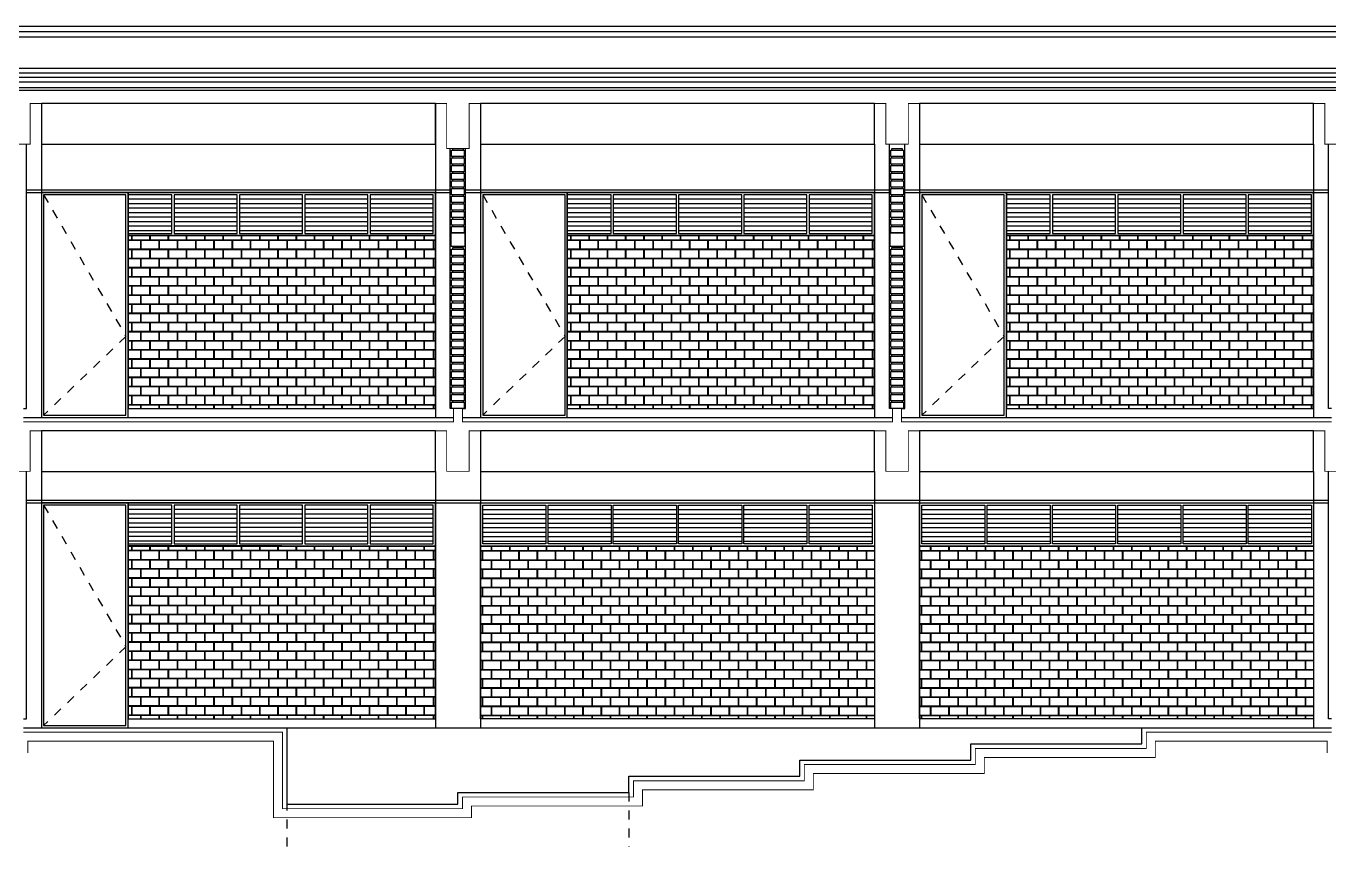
# Model space of a CAD drawing. Header units: millimetres. Extents: x 116 to 181, y 20 to 228.
# Drawn here: x 140.12 to 154.6, y 123.99 to 133.12 of the extents above; entities that cross this region are included whole.
import ezdxf

# ---------------------------------------------------------------- set-up
doc = ezdxf.new("R2010")
doc.units = ezdxf.units.MM
doc.header["$LTSCALE"] = 0.015
doc.header["$MEASUREMENT"] = 0
doc.linetypes.add('DASHED2', pattern=[9.525, 6.35, -3.175])
for name, color, linetype in [('CANCELERIA', 7, 'Continuous'), ('EJES', 7, 'Continuous'), ('ESTRUCTURA', 7, 'Continuous'), ('MURO_COMUN', 7, 'Continuous'), ('MURO_TABIQUE_EXT', 7, 'Continuous')]:
    doc.layers.add(name, color=color, linetype=linetype)

msp = doc.modelspace()

# ---------------------------------------------------------------- hatches: boundary and pattern name
at = {"layer": 'MURO_TABIQUE_EXT', "linetype": 'Continuous'}
h = msp.add_hatch(dxfattribs=at)
h.set_pattern_fill('AR-B816C', color=30, scale=0.0005, style=0)
h.set_pattern_definition([(180, (275.20534, 13.79021), (-0.1016, 0.1016), [0.1984375, -0.0047625]), (180, (275.30694, 13.79497), (-0.1016, 0.1016), [0.1984375, -0.0047625]), (90, (275.20534, 13.79021), (0.1016, 0.1016), [-0.1063625, 0.0968375]), (90, (275.2101, 13.79021), (0.1016, 0.1016), [-0.1063625, 0.0968375])])
h.paths.add_polyline_path([(141.2577, 130.787), (144.6727, 130.787), (144.6727, 128.867), (141.2577, 128.867)])
h = msp.add_hatch(dxfattribs=at)
h.set_pattern_fill('AR-B816C', color=30, scale=0.0005, style=0)
h.set_pattern_definition([(180, (280.08534, 13.79021), (-0.1016, 0.1016), [0.1984375, -0.0047625]), (180, (280.18694, 13.79497), (-0.1016, 0.1016), [0.1984375, -0.0047625]), (90, (280.08534, 13.79021), (0.1016, 0.1016), [-0.1063625, 0.0968375]), (90, (280.0901, 13.79021), (0.1016, 0.1016), [-0.1063625, 0.0968375])])
h.paths.add_polyline_path([(146.1377, 130.787), (149.5527, 130.787), (149.5527, 128.867), (146.1377, 128.867)])
h = msp.add_hatch(dxfattribs=at)
h.set_pattern_fill('AR-B816C', color=30, scale=0.0005, style=0)
h.set_pattern_definition([(180, (284.96534, 13.79021), (-0.1016, 0.1016), [0.1984375, -0.0047625]), (180, (285.06694, 13.79497), (-0.1016, 0.1016), [0.1984375, -0.0047625]), (90, (284.96534, 13.79021), (0.1016, 0.1016), [-0.1063625, 0.0968375]), (90, (284.9701, 13.79021), (0.1016, 0.1016), [-0.1063625, 0.0968375])])
h.paths.add_polyline_path([(151.0177, 130.787), (154.4327, 130.787), (154.4327, 128.867), (151.0177, 128.867)])
h = msp.add_hatch(dxfattribs=at)
h.set_pattern_fill('AR-B816C', color=30, scale=0.0005, style=0)
h.set_pattern_definition([(180, (275.20534, 10.34021), (-0.1016, 0.1016), [0.1984375, -0.0047625]), (180, (275.30694, 10.34497), (-0.1016, 0.1016), [0.1984375, -0.0047625]), (90, (275.20534, 10.34021), (0.1016, 0.1016), [-0.1063625, 0.0968375]), (90, (275.2101, 10.34021), (0.1016, 0.1016), [-0.1063625, 0.0968375])])
h.paths.add_polyline_path([(141.2577, 127.337), (144.6727, 127.337), (144.6727, 125.417), (141.2577, 125.417)])
h = msp.add_hatch(dxfattribs=at)
h.set_pattern_fill('AR-B816C', color=30, scale=0.0005, style=0)
h.set_pattern_definition([(0, (19.52, 10.34021), (0.1016, 0.1016), [0.1984375, -0.0047625]), (0, (19.4184, 10.34497), (0.1016, 0.1016), [0.1984375, -0.0047625]), (90, (19.52, 10.34021), (-0.1016, 0.1016), [-0.1063625, 0.0968375]), (90, (19.51524, 10.34021), (-0.1016, 0.1016), [-0.1063625, 0.0968375])])
h.paths.add_polyline_path([(145.1727, 127.337), (145.1727, 125.417), (149.5527, 125.417), (149.5527, 127.337)])
h = msp.add_hatch(dxfattribs=at)
h.set_pattern_fill('AR-B816C', color=30, scale=0.0005, style=0)
h.set_pattern_definition([(0, (24.4, 10.34021), (0.1016, 0.1016), [0.1984375, -0.0047625]), (0, (24.2984, 10.34497), (0.1016, 0.1016), [0.1984375, -0.0047625]), (90, (24.4, 10.34021), (-0.1016, 0.1016), [-0.1063625, 0.0968375]), (90, (24.39524, 10.34021), (-0.1016, 0.1016), [-0.1063625, 0.0968375])])
h.paths.add_polyline_path([(150.0527, 127.337), (150.0527, 125.417), (154.4327, 125.417), (154.4327, 127.337)])

# ---------------------------------------------------------------- linework, layer by layer
at = {"color": 1, "linetype": 'Continuous'}
for p, q in [((126.3027, 133.117), (174.5227, 133.117)), ((126.3027, 133.057), (174.5227, 133.057)), ((126.3027, 132.997), (174.5227, 132.997)), ((126.4702, 132.647), (175.4027, 132.647)), ((125.4402, 132.597), (171.4527, 132.597)), ((125.4402, 132.597), (171.4527, 132.597)), ((125.4402, 132.547), (175.4027, 132.547)), ((125.4402, 132.497), (175.4027, 132.497)), ((125.4102, 132.405), (175.4327, 132.405)), ((125.4402, 132.435), (175.4027, 132.435)), ((140.1277, 131.297), (144.8378, 131.297)), ((140.1277, 131.267), (144.8378, 131.267)), ((145.0077, 131.297), (149.7178, 131.297)), ((145.0077, 131.267), (149.7178, 131.267)), ((149.8877, 131.297), (154.5978, 131.297)), ((149.8877, 131.267), (154.5978, 131.267)), ((140.0927, 128.767), (144.8727, 128.767)), ((144.9727, 128.767), (149.7527, 128.767)), ((149.8527, 128.767), (154.6327, 128.767)), ((140.1277, 127.847), (154.5978, 127.847)), ((140.1277, 127.817), (154.5978, 127.817)), ((143.0227, 125.317), (152.5227, 125.317))]:
    msp.add_line(p, q, dxfattribs=at)
at = {"color": 2, "linetype": 'Continuous'}
for p, q in [((140.0927, 128.867), (140.1277, 128.867)), ((144.8727, 128.867), (144.8378, 128.867)), ((144.9727, 128.867), (145.0077, 128.867)), ((149.7527, 128.867), (149.7178, 128.867)), ((149.8527, 128.867), (149.8877, 128.867)), ((154.6327, 128.867), (154.5978, 128.867)), ((140.0927, 125.417), (140.1277, 125.417)), ((154.6327, 125.417), (154.5978, 125.417))]:
    msp.add_line(p, q, dxfattribs=at)
at = {"color": 1, "linetype": 'Continuous'}
msp.add_lwpolyline([(140.0927, 125.317), (143.0227, 125.317), (143.0227, 124.467), (144.9227, 124.467), (144.9227, 124.597), (146.8227, 124.597), (146.8227, 124.777), (148.7227, 124.777), (148.7227, 124.957), (150.6227, 124.957), (150.6227, 125.137), (152.5227, 125.137), (152.5227, 125.317), (154.6327, 125.317)], dxfattribs=at)
at = {"layer": 'CANCELERIA', "color": 8, "linetype": 'DASHED2'}
for p, q in [((140.3177, 131.242), (141.2327, 129.667)), ((145.1977, 131.242), (146.1127, 129.667)), ((150.0777, 131.242), (150.9927, 129.667)), ((141.2327, 129.667), (140.3177, 128.792)), ((146.1127, 129.667), (145.1977, 128.792)), ((150.9927, 129.667), (150.0777, 128.792)), ((140.3177, 127.792), (141.2327, 126.217)), ((141.2327, 126.217), (140.3177, 125.342))]:
    msp.add_line(p, q, dxfattribs=at)
at = {"layer": 'CANCELERIA', "color": 9, "linetype": 'Continuous'}
for p, q in [((141.7443, 131.192), (141.2577, 131.192)), ((142.4702, 131.192), (141.7693, 131.192)), ((143.196, 131.192), (142.4952, 131.192)), ((143.9218, 131.192), (143.221, 131.192)), ((144.6477, 131.192), (143.9468, 131.192)), ((146.6243, 131.192), (146.1377, 131.192)), ((147.3502, 131.192), (146.6493, 131.192)), ((148.076, 131.192), (147.3752, 131.192)), ((148.8018, 131.192), (148.101, 131.192)), ((149.5277, 131.192), (148.8268, 131.192)), ((151.5043, 131.192), (151.0177, 131.192)), ((152.2302, 131.192), (151.5293, 131.192)), ((152.956, 131.192), (152.2552, 131.192)), ((153.6818, 131.192), (152.981, 131.192)), ((154.4077, 131.192), (153.7068, 131.192)), ((141.7443, 131.142), (141.2577, 131.142)), ((141.7443, 131.092), (141.2577, 131.092)), ((142.4702, 131.142), (141.7693, 131.142)), ((142.4702, 131.092), (141.7693, 131.092)), ((143.196, 131.142), (142.4952, 131.142)), ((143.196, 131.092), (142.4952, 131.092)), ((143.9218, 131.142), (143.221, 131.142)), ((143.9218, 131.092), (143.221, 131.092)), ((144.6477, 131.142), (143.9468, 131.142)), ((144.6477, 131.092), (143.9468, 131.092)), ((146.6243, 131.142), (146.1377, 131.142)), ((146.6243, 131.092), (146.1377, 131.092)), ((147.3502, 131.142), (146.6493, 131.142)), ((147.3502, 131.092), (146.6493, 131.092)), ((148.076, 131.142), (147.3752, 131.142)), ((148.076, 131.092), (147.3752, 131.092)), ((148.8018, 131.142), (148.101, 131.142)), ((148.8018, 131.092), (148.101, 131.092)), ((149.5277, 131.142), (148.8268, 131.142)), ((149.5277, 131.092), (148.8268, 131.092)), ((151.5043, 131.142), (151.0177, 131.142)), ((151.5043, 131.092), (151.0177, 131.092)), ((152.2302, 131.142), (151.5293, 131.142)), ((152.2302, 131.092), (151.5293, 131.092)), ((152.956, 131.142), (152.2552, 131.142)), ((152.956, 131.092), (152.2552, 131.092)), ((153.6818, 131.142), (152.981, 131.142)), ((153.6818, 131.092), (152.981, 131.092)), ((154.4077, 131.142), (153.7068, 131.142)), ((154.4077, 131.092), (153.7068, 131.092)), ((141.7443, 131.042), (141.2577, 131.042)), ((141.7443, 130.992), (141.2577, 130.992)), ((141.7443, 130.942), (141.2577, 130.942)), ((142.4702, 131.042), (141.7693, 131.042)), ((142.4702, 130.992), (141.7693, 130.992)), ((142.4702, 130.942), (141.7693, 130.942)), ((143.196, 131.042), (142.4952, 131.042)), ((143.196, 130.992), (142.4952, 130.992)), ((143.196, 130.942), (142.4952, 130.942)), ((143.9218, 131.042), (143.221, 131.042)), ((143.9218, 130.992), (143.221, 130.992)), ((143.9218, 130.942), (143.221, 130.942)), ((144.6477, 131.042), (143.9468, 131.042)), ((144.6477, 130.992), (143.9468, 130.992)), ((144.6477, 130.942), (143.9468, 130.942)), ((146.6243, 131.042), (146.1377, 131.042)), ((146.6243, 130.992), (146.1377, 130.992)), ((146.6243, 130.942), (146.1377, 130.942)), ((147.3502, 131.042), (146.6493, 131.042)), ((147.3502, 130.992), (146.6493, 130.992)), ((147.3502, 130.942), (146.6493, 130.942)), ((148.076, 131.042), (147.3752, 131.042)), ((148.076, 130.992), (147.3752, 130.992)), ((148.076, 130.942), (147.3752, 130.942)), ((148.8018, 131.042), (148.101, 131.042)), ((148.8018, 130.992), (148.101, 130.992)), ((148.8018, 130.942), (148.101, 130.942)), ((149.5277, 131.042), (148.8268, 131.042)), ((149.5277, 130.992), (148.8268, 130.992)), ((149.5277, 130.942), (148.8268, 130.942)), ((151.5043, 131.042), (151.0177, 131.042)), ((151.5043, 130.992), (151.0177, 130.992)), ((151.5043, 130.942), (151.0177, 130.942)), ((152.2302, 131.042), (151.5293, 131.042)), ((152.2302, 130.992), (151.5293, 130.992)), ((152.2302, 130.942), (151.5293, 130.942)), ((152.956, 131.042), (152.2552, 131.042)), ((152.956, 130.992), (152.2552, 130.992)), ((152.956, 130.942), (152.2552, 130.942)), ((153.6818, 131.042), (152.981, 131.042)), ((153.6818, 130.992), (152.981, 130.992)), ((153.6818, 130.942), (152.981, 130.942)), ((154.4077, 131.042), (153.7068, 131.042)), ((154.4077, 130.992), (153.7068, 130.992)), ((154.4077, 130.942), (153.7068, 130.942)), ((141.7443, 130.892), (141.2577, 130.892)), ((141.7443, 130.842), (141.2577, 130.842)), ((142.4702, 130.892), (141.7693, 130.892)), ((142.4702, 130.842), (141.7693, 130.842)), ((143.196, 130.892), (142.4952, 130.892)), ((143.196, 130.842), (142.4952, 130.842)), ((143.9218, 130.892), (143.221, 130.892)), ((143.9218, 130.842), (143.221, 130.842)), ((144.6477, 130.892), (143.9468, 130.892)), ((144.6477, 130.842), (143.9468, 130.842)), ((146.6243, 130.892), (146.1377, 130.892)), ((146.6243, 130.842), (146.1377, 130.842)), ((147.3502, 130.892), (146.6493, 130.892)), ((147.3502, 130.842), (146.6493, 130.842)), ((148.076, 130.892), (147.3752, 130.892)), ((148.076, 130.842), (147.3752, 130.842)), ((148.8018, 130.892), (148.101, 130.892)), ((148.8018, 130.842), (148.101, 130.842)), ((149.5277, 130.892), (148.8268, 130.892)), ((149.5277, 130.842), (148.8268, 130.842)), ((151.5043, 130.892), (151.0177, 130.892)), ((151.5043, 130.842), (151.0177, 130.842)), ((152.2302, 130.892), (151.5293, 130.892)), ((152.2302, 130.842), (151.5293, 130.842)), ((152.956, 130.892), (152.2552, 130.892)), ((152.956, 130.842), (152.2552, 130.842)), ((153.6818, 130.892), (152.981, 130.892)), ((153.6818, 130.842), (152.981, 130.842)), ((154.4077, 130.892), (153.7068, 130.892)), ((154.4077, 130.842), (153.7068, 130.842)), ((141.7443, 127.742), (141.2577, 127.742)), ((142.4702, 127.742), (141.7693, 127.742)), ((143.196, 127.742), (142.4952, 127.742)), ((143.9218, 127.742), (143.221, 127.742)), ((144.6477, 127.742), (143.9468, 127.742)), ((145.1977, 127.742), (145.8985, 127.742)), ((145.9235, 127.742), (146.6243, 127.742)), ((146.6493, 127.742), (147.3502, 127.742)), ((147.3752, 127.742), (148.076, 127.742)), ((148.101, 127.742), (148.8018, 127.742)), ((148.8268, 127.742), (149.5277, 127.742)), ((150.0777, 127.742), (150.7785, 127.742)), ((150.8035, 127.742), (151.5043, 127.742)), ((151.5293, 127.742), (152.2302, 127.742)), ((152.2552, 127.742), (152.956, 127.742)), ((152.981, 127.742), (153.6818, 127.742)), ((153.7068, 127.742), (154.4077, 127.742)), ((141.7443, 127.692), (141.2577, 127.692)), ((141.7443, 127.642), (141.2577, 127.642)), ((141.7443, 127.592), (141.2577, 127.592)), ((142.4702, 127.692), (141.7693, 127.692)), ((142.4702, 127.642), (141.7693, 127.642)), ((142.4702, 127.592), (141.7693, 127.592)), ((143.196, 127.692), (142.4952, 127.692)), ((143.196, 127.642), (142.4952, 127.642)), ((143.196, 127.592), (142.4952, 127.592)), ((143.9218, 127.692), (143.221, 127.692)), ((143.9218, 127.642), (143.221, 127.642)), ((143.9218, 127.592), (143.221, 127.592)), ((144.6477, 127.692), (143.9468, 127.692)), ((144.6477, 127.642), (143.9468, 127.642)), ((144.6477, 127.592), (143.9468, 127.592)), ((145.1977, 127.692), (145.8985, 127.692)), ((145.1977, 127.642), (145.8985, 127.642)), ((145.1977, 127.592), (145.8985, 127.592)), ((145.9235, 127.692), (146.6243, 127.692)), ((145.9235, 127.642), (146.6243, 127.642)), ((145.9235, 127.592), (146.6243, 127.592)), ((146.6493, 127.692), (147.3502, 127.692)), ((146.6493, 127.642), (147.3502, 127.642)), ((146.6493, 127.592), (147.3502, 127.592)), ((147.3752, 127.692), (148.076, 127.692)), ((147.3752, 127.642), (148.076, 127.642)), ((147.3752, 127.592), (148.076, 127.592)), ((148.101, 127.692), (148.8018, 127.692)), ((148.101, 127.642), (148.8018, 127.642)), ((148.101, 127.592), (148.8018, 127.592)), ((148.8268, 127.692), (149.5277, 127.692)), ((148.8268, 127.642), (149.5277, 127.642)), ((148.8268, 127.592), (149.5277, 127.592)), ((150.0777, 127.692), (150.7785, 127.692)), ((150.0777, 127.642), (150.7785, 127.642)), ((150.0777, 127.592), (150.7785, 127.592)), ((150.8035, 127.692), (151.5043, 127.692)), ((150.8035, 127.642), (151.5043, 127.642)), ((150.8035, 127.592), (151.5043, 127.592)), ((151.5293, 127.692), (152.2302, 127.692)), ((151.5293, 127.642), (152.2302, 127.642)), ((151.5293, 127.592), (152.2302, 127.592)), ((152.2552, 127.692), (152.956, 127.692)), ((152.2552, 127.642), (152.956, 127.642)), ((152.2552, 127.592), (152.956, 127.592)), ((152.981, 127.692), (153.6818, 127.692)), ((152.981, 127.642), (153.6818, 127.642)), ((152.981, 127.592), (153.6818, 127.592)), ((153.7068, 127.692), (154.4077, 127.692)), ((153.7068, 127.642), (154.4077, 127.642)), ((153.7068, 127.592), (154.4077, 127.592)), ((141.7443, 127.542), (141.2577, 127.542)), ((141.7443, 127.492), (141.2577, 127.492)), ((141.7443, 127.442), (141.2577, 127.442)), ((142.4702, 127.542), (141.7693, 127.542)), ((142.4702, 127.492), (141.7693, 127.492)), ((142.4702, 127.442), (141.7693, 127.442)), ((143.196, 127.542), (142.4952, 127.542)), ((143.196, 127.492), (142.4952, 127.492)), ((143.196, 127.442), (142.4952, 127.442)), ((143.9218, 127.542), (143.221, 127.542)), ((143.9218, 127.492), (143.221, 127.492)), ((143.9218, 127.442), (143.221, 127.442)), ((144.6477, 127.542), (143.9468, 127.542)), ((144.6477, 127.492), (143.9468, 127.492)), ((144.6477, 127.442), (143.9468, 127.442)), ((145.1977, 127.542), (145.8985, 127.542)), ((145.1977, 127.492), (145.8985, 127.492)), ((145.1977, 127.442), (145.8985, 127.442)), ((145.9235, 127.542), (146.6243, 127.542)), ((145.9235, 127.492), (146.6243, 127.492)), ((145.9235, 127.442), (146.6243, 127.442)), ((146.6493, 127.542), (147.3502, 127.542)), ((146.6493, 127.492), (147.3502, 127.492)), ((146.6493, 127.442), (147.3502, 127.442)), ((147.3752, 127.542), (148.076, 127.542)), ((147.3752, 127.492), (148.076, 127.492)), ((147.3752, 127.442), (148.076, 127.442)), ((148.101, 127.542), (148.8018, 127.542)), ((148.101, 127.492), (148.8018, 127.492)), ((148.101, 127.442), (148.8018, 127.442)), ((148.8268, 127.542), (149.5277, 127.542)), ((148.8268, 127.492), (149.5277, 127.492)), ((148.8268, 127.442), (149.5277, 127.442)), ((150.0777, 127.542), (150.7785, 127.542)), ((150.0777, 127.492), (150.7785, 127.492)), ((150.0777, 127.442), (150.7785, 127.442)), ((150.8035, 127.542), (151.5043, 127.542)), ((150.8035, 127.492), (151.5043, 127.492)), ((150.8035, 127.442), (151.5043, 127.442)), ((151.5293, 127.542), (152.2302, 127.542)), ((151.5293, 127.492), (152.2302, 127.492)), ((151.5293, 127.442), (152.2302, 127.442)), ((152.2552, 127.542), (152.956, 127.542)), ((152.2552, 127.492), (152.956, 127.492)), ((152.2552, 127.442), (152.956, 127.442)), ((152.981, 127.542), (153.6818, 127.542)), ((152.981, 127.492), (153.6818, 127.492)), ((152.981, 127.442), (153.6818, 127.442)), ((153.7068, 127.542), (154.4077, 127.542)), ((153.7068, 127.492), (154.4077, 127.492)), ((153.7068, 127.442), (154.4077, 127.442)), ((141.7443, 127.392), (141.2577, 127.392)), ((142.4702, 127.392), (141.7693, 127.392)), ((143.196, 127.392), (142.4952, 127.392)), ((143.9218, 127.392), (143.221, 127.392)), ((144.6477, 127.392), (143.9468, 127.392)), ((145.1977, 127.392), (145.8985, 127.392)), ((145.9235, 127.392), (146.6243, 127.392)), ((146.6493, 127.392), (147.3502, 127.392)), ((147.3752, 127.392), (148.076, 127.392)), ((148.101, 127.392), (148.8018, 127.392)), ((148.8268, 127.392), (149.5277, 127.392)), ((150.0777, 127.392), (150.7785, 127.392)), ((150.8035, 127.392), (151.5043, 127.392)), ((151.5293, 127.392), (152.2302, 127.392)), ((152.2552, 127.392), (152.956, 127.392)), ((152.981, 127.392), (153.6818, 127.392)), ((153.7068, 127.392), (154.4077, 127.392))]:
    msp.add_line(p, q, dxfattribs=at)
at = {"layer": 'CANCELERIA', "color": 8, "linetype": 'Continuous'}
for points in [[(141.2577, 131.267), (140.2927, 131.267), (140.2927, 128.767), (141.2577, 128.767)], [(141.2327, 131.242), (140.3177, 131.242), (140.3177, 128.792), (141.2327, 128.792)], [(146.1377, 131.267), (145.1727, 131.267), (145.1727, 128.767), (146.1377, 128.767)], [(146.1127, 131.242), (145.1977, 131.242), (145.1977, 128.792), (146.1127, 128.792)], [(151.0177, 131.267), (150.0527, 131.267), (150.0527, 128.767), (151.0177, 128.767)], [(150.9927, 131.242), (150.0777, 131.242), (150.0777, 128.792), (150.9927, 128.792)], [(141.2577, 127.817), (140.2927, 127.817), (140.2927, 125.317), (141.2577, 125.317)], [(141.2327, 127.792), (140.3177, 127.792), (140.3177, 125.342), (141.2327, 125.342)]]:
    msp.add_lwpolyline(points, close=True, dxfattribs=at)
at = {"layer": 'CANCELERIA', "color": 5}
for points in [[(144.6727, 131.267), (141.2577, 131.267), (141.2577, 130.787), (144.6727, 130.787)], [(141.7443, 131.242), (141.2577, 131.242), (141.2577, 130.812), (141.7443, 130.812)], [(142.4702, 131.242), (141.7693, 131.242), (141.7693, 130.812), (142.4702, 130.812)], [(143.196, 131.242), (142.4952, 131.242), (142.4952, 130.812), (143.196, 130.812)], [(143.9218, 131.242), (143.221, 131.242), (143.221, 130.812), (143.9218, 130.812)], [(144.6477, 131.242), (143.9468, 131.242), (143.9468, 130.812), (144.6477, 130.812)], [(149.5527, 131.267), (146.1377, 131.267), (146.1377, 130.787), (149.5527, 130.787)], [(146.6243, 131.242), (146.1377, 131.242), (146.1377, 130.812), (146.6243, 130.812)], [(147.3502, 131.242), (146.6493, 131.242), (146.6493, 130.812), (147.3502, 130.812)], [(148.076, 131.242), (147.3752, 131.242), (147.3752, 130.812), (148.076, 130.812)], [(148.8018, 131.242), (148.101, 131.242), (148.101, 130.812), (148.8018, 130.812)], [(149.5277, 131.242), (148.8268, 131.242), (148.8268, 130.812), (149.5277, 130.812)], [(154.4327, 131.267), (151.0177, 131.267), (151.0177, 130.787), (154.4327, 130.787)], [(151.5043, 131.242), (151.0177, 131.242), (151.0177, 130.812), (151.5043, 130.812)], [(152.2302, 131.242), (151.5293, 131.242), (151.5293, 130.812), (152.2302, 130.812)], [(152.956, 131.242), (152.2552, 131.242), (152.2552, 130.812), (152.956, 130.812)], [(153.6818, 131.242), (152.981, 131.242), (152.981, 130.812), (153.6818, 130.812)], [(154.4077, 131.242), (153.7068, 131.242), (153.7068, 130.812), (154.4077, 130.812)], [(144.6727, 127.817), (141.2577, 127.817), (141.2577, 127.337), (144.6727, 127.337)], [(141.7443, 127.792), (141.2577, 127.792), (141.2577, 127.362), (141.7443, 127.362)], [(142.4702, 127.792), (141.7693, 127.792), (141.7693, 127.362), (142.4702, 127.362)], [(143.196, 127.792), (142.4952, 127.792), (142.4952, 127.362), (143.196, 127.362)], [(143.9218, 127.792), (143.221, 127.792), (143.221, 127.362), (143.9218, 127.362)], [(144.6477, 127.792), (143.9468, 127.792), (143.9468, 127.362), (144.6477, 127.362)], [(145.1727, 127.817), (149.5527, 127.817), (149.5527, 127.337), (145.1727, 127.337)], [(145.1977, 127.792), (145.8985, 127.792), (145.8985, 127.362), (145.1977, 127.362)], [(145.9235, 127.792), (146.6243, 127.792), (146.6243, 127.362), (145.9235, 127.362)], [(146.6493, 127.792), (147.3502, 127.792), (147.3502, 127.362), (146.6493, 127.362)], [(147.3752, 127.792), (148.076, 127.792), (148.076, 127.362), (147.3752, 127.362)], [(148.101, 127.792), (148.8018, 127.792), (148.8018, 127.362), (148.101, 127.362)], [(148.8268, 127.792), (149.5277, 127.792), (149.5277, 127.362), (148.8268, 127.362)], [(150.0527, 127.817), (154.4327, 127.817), (154.4327, 127.337), (150.0527, 127.337)], [(150.0777, 127.792), (150.7785, 127.792), (150.7785, 127.362), (150.0777, 127.362)], [(150.8035, 127.792), (151.5043, 127.792), (151.5043, 127.362), (150.8035, 127.362)], [(151.5293, 127.792), (152.2302, 127.792), (152.2302, 127.362), (151.5293, 127.362)], [(152.2552, 127.792), (152.956, 127.792), (152.956, 127.362), (152.2552, 127.362)], [(152.981, 127.792), (153.6818, 127.792), (153.6818, 127.362), (152.981, 127.362)], [(153.7068, 127.792), (154.4077, 127.792), (154.4077, 127.362), (153.7068, 127.362)]]:
    msp.add_lwpolyline(points, close=True, dxfattribs=at)
at = {"layer": 'EJES', "color": 3, "linetype": 'DASHED2'}
for p, q in [((146.8227, 124.597), (146.8227, 123.9916)), ((143.0227, 124.4981), (143.0227, 123.9916))]:
    msp.add_line(p, q, dxfattribs=at)
at = {"layer": 'ESTRUCTURA', "color": 4}
for p, q in [((144.6727, 132.255), (144.6727, 128.767)), ((145.1727, 132.255), (145.1727, 128.767)), ((140.2927, 131.805), (140.2927, 128.767)), ((149.5527, 131.805), (149.5527, 128.767)), ((150.0527, 131.805), (150.0527, 128.767)), ((154.4327, 131.805), (154.4327, 128.767)), ((140.2927, 128.167), (140.2927, 125.317)), ((144.6727, 128.167), (144.6727, 125.317)), ((145.1727, 128.167), (145.1727, 125.317)), ((149.5527, 128.167), (149.5527, 125.317)), ((150.0527, 128.167), (150.0527, 125.317)), ((154.4327, 128.167), (154.4327, 125.317))]:
    msp.add_line(p, q, dxfattribs=at)
at = {"layer": 'ESTRUCTURA', "color": 3, "const_width": 0.01}
for points in [[(154.8077, 131.805), (154.5577, 131.805), (154.5577, 132.255), (149.9277, 132.255), (149.9277, 131.805), (149.6777, 131.805), (149.6777, 132.255), (145.0477, 132.255), (145.0477, 131.755), (144.7977, 131.755), (144.7977, 132.255), (140.1677, 132.255), (140.1677, 131.805), (139.9177, 131.805)], [(140.0927, 128.717), (144.8727, 128.717), (144.8727, 128.867), (144.9727, 128.867), (144.9727, 128.717), (149.7527, 128.717), (149.7527, 128.867), (149.8527, 128.867), (149.8527, 128.717), (154.6327, 128.717)], [(154.8077, 128.167), (154.5577, 128.167), (154.5577, 128.617), (149.9277, 128.617), (149.9277, 128.167), (149.6777, 128.167), (149.6777, 128.617), (145.0477, 128.617), (145.0477, 128.167), (144.7977, 128.167), (144.7977, 128.617), (140.1677, 128.617), (140.1677, 128.167), (139.9177, 128.167)], [(140.0927, 125.267), (142.9727, 125.267), (142.9727, 124.417), (144.9727, 124.417), (144.9727, 124.547), (146.8727, 124.547), (146.8727, 124.727), (148.7727, 124.727), (148.7727, 124.907), (150.6727, 124.907), (150.6727, 125.087), (152.5727, 125.087), (152.5727, 125.267), (154.6327, 125.267)], [(140.1427, 125.0363), (140.1427, 125.167), (142.8727, 125.167), (142.8727, 124.317), (145.0727, 124.317), (145.0727, 124.447), (146.9727, 124.447), (146.9727, 124.627), (148.8727, 124.627), (148.8727, 124.807), (150.7727, 124.807), (150.7727, 124.987), (152.6727, 124.987), (152.6727, 125.167), (154.5827, 125.167), (154.5827, 125.0363)]]:
    msp.add_lwpolyline(points, dxfattribs=at)
at = {"layer": 'ESTRUCTURA', "color": 4}
for points in [[(140.2927, 131.805), (144.6727, 131.805), (144.6727, 132.255), (140.2927, 132.255)], [(145.1727, 131.805), (149.5527, 131.805), (149.5527, 132.255), (145.1727, 132.255)], [(150.0527, 131.805), (154.4327, 131.805), (154.4327, 132.255), (150.0527, 132.255)], [(140.2927, 128.167), (144.6727, 128.167), (144.6727, 128.617), (140.2927, 128.617)], [(145.1727, 128.167), (149.5527, 128.167), (149.5527, 128.617), (145.1727, 128.617)], [(150.0527, 128.167), (154.4327, 128.167), (154.4327, 128.617), (150.0527, 128.617)]]:
    msp.add_lwpolyline(points, close=True, dxfattribs=at)
at = {"layer": 'MURO_COMUN', "color": 1, "linetype": 'Continuous'}
for p, q in [((140.1277, 128.867), (140.1277, 131.805)), ((149.7178, 128.867), (149.7178, 131.805)), ((149.8877, 128.867), (149.8877, 131.805)), ((154.5978, 128.867), (154.5978, 131.805)), ((144.8378, 128.867), (144.8378, 131.755)), ((145.0077, 128.867), (145.0077, 131.755)), ((140.1277, 125.417), (140.1277, 128.167)), ((154.5978, 125.417), (154.5978, 128.167))]:
    msp.add_line(p, q, dxfattribs=at)
for points in [[(144.8519, 131.737), (144.9934, 131.737), (144.9934, 131.667), (144.8519, 131.667)], [(144.8519, 131.652), (144.9934, 131.652), (144.9934, 131.582), (144.8519, 131.582)], [(144.8619, 131.737), (144.9834, 131.737), (144.9834, 131.752), (144.8619, 131.752)], [(144.8619, 131.652), (144.9834, 131.652), (144.9834, 131.667), (144.8619, 131.667)], [(149.7319, 131.737), (149.8734, 131.737), (149.8734, 131.667), (149.7319, 131.667)], [(149.7319, 131.652), (149.8734, 131.652), (149.8734, 131.582), (149.7319, 131.582)], [(149.7419, 131.737), (149.8634, 131.737), (149.8634, 131.752), (149.7419, 131.752)], [(149.7419, 131.652), (149.8634, 131.652), (149.8634, 131.667), (149.7419, 131.667)], [(144.8519, 131.567), (144.9934, 131.567), (144.9934, 131.497), (144.8519, 131.497)], [(144.8519, 131.482), (144.9934, 131.482), (144.9934, 131.412), (144.8519, 131.412)], [(144.8619, 131.567), (144.9834, 131.567), (144.9834, 131.582), (144.8619, 131.582)], [(144.8619, 131.482), (144.9834, 131.482), (144.9834, 131.497), (144.8619, 131.497)], [(149.7319, 131.567), (149.8734, 131.567), (149.8734, 131.497), (149.7319, 131.497)], [(149.7319, 131.482), (149.8734, 131.482), (149.8734, 131.412), (149.7319, 131.412)], [(149.7419, 131.567), (149.8634, 131.567), (149.8634, 131.582), (149.7419, 131.582)], [(149.7419, 131.482), (149.8634, 131.482), (149.8634, 131.497), (149.7419, 131.497)], [(144.8519, 131.397), (144.9934, 131.397), (144.9934, 131.327), (144.8519, 131.327)], [(144.8619, 131.397), (144.9834, 131.397), (144.9834, 131.412), (144.8619, 131.412)], [(149.7319, 131.397), (149.8734, 131.397), (149.8734, 131.327), (149.7319, 131.327)], [(149.7419, 131.397), (149.8634, 131.397), (149.8634, 131.412), (149.7419, 131.412)], [(144.8519, 131.312), (144.9934, 131.312), (144.9934, 131.242), (144.8519, 131.242)], [(144.8519, 131.227), (144.9934, 131.227), (144.9934, 131.157), (144.8519, 131.157)], [(144.8619, 131.312), (144.9834, 131.312), (144.9834, 131.327), (144.8619, 131.327)], [(144.8619, 131.227), (144.9834, 131.227), (144.9834, 131.242), (144.8619, 131.242)], [(149.7319, 131.312), (149.8734, 131.312), (149.8734, 131.242), (149.7319, 131.242)], [(149.7319, 131.227), (149.8734, 131.227), (149.8734, 131.157), (149.7319, 131.157)], [(149.7419, 131.312), (149.8634, 131.312), (149.8634, 131.327), (149.7419, 131.327)], [(149.7419, 131.227), (149.8634, 131.227), (149.8634, 131.242), (149.7419, 131.242)], [(144.8519, 131.142), (144.9934, 131.142), (144.9934, 131.072), (144.8519, 131.072)], [(144.8519, 131.057), (144.9934, 131.057), (144.9934, 130.987), (144.8519, 130.987)], [(144.8619, 131.142), (144.9834, 131.142), (144.9834, 131.157), (144.8619, 131.157)], [(144.8619, 131.057), (144.9834, 131.057), (144.9834, 131.072), (144.8619, 131.072)], [(149.7319, 131.142), (149.8734, 131.142), (149.8734, 131.072), (149.7319, 131.072)], [(149.7319, 131.057), (149.8734, 131.057), (149.8734, 130.987), (149.7319, 130.987)], [(149.7419, 131.142), (149.8634, 131.142), (149.8634, 131.157), (149.7419, 131.157)], [(149.7419, 131.057), (149.8634, 131.057), (149.8634, 131.072), (149.7419, 131.072)], [(144.8519, 130.972), (144.9934, 130.972), (144.9934, 130.902), (144.8519, 130.902)], [(144.8619, 130.972), (144.9834, 130.972), (144.9834, 130.987), (144.8619, 130.987)], [(144.8619, 130.887), (144.9834, 130.887), (144.9834, 130.902), (144.8619, 130.902)], [(149.7319, 130.972), (149.8734, 130.972), (149.8734, 130.902), (149.7319, 130.902)], [(149.7419, 130.972), (149.8634, 130.972), (149.8634, 130.987), (149.7419, 130.987)], [(149.7419, 130.887), (149.8634, 130.887), (149.8634, 130.902), (149.7419, 130.902)], [(144.8477, 130.817), (144.9977, 130.817), (144.9977, 130.667), (144.8477, 130.667)], [(144.8519, 130.887), (144.9934, 130.887), (144.9934, 130.817), (144.8519, 130.817)], [(149.7277, 130.817), (149.8777, 130.817), (149.8777, 130.667), (149.7277, 130.667)], [(149.7319, 130.887), (149.8734, 130.887), (149.8734, 130.817), (149.7319, 130.817)], [(144.8519, 130.637), (144.9934, 130.637), (144.9934, 130.567), (144.8519, 130.567)], [(144.8619, 130.637), (144.9834, 130.637), (144.9834, 130.652), (144.8619, 130.652)], [(149.7319, 130.637), (149.8734, 130.637), (149.8734, 130.567), (149.7319, 130.567)], [(149.7419, 130.637), (149.8634, 130.637), (149.8634, 130.652), (149.7419, 130.652)], [(144.8519, 130.552), (144.9934, 130.552), (144.9934, 130.482), (144.8519, 130.482)], [(144.8519, 130.467), (144.9934, 130.467), (144.9934, 130.397), (144.8519, 130.397)], [(144.8619, 130.552), (144.9834, 130.552), (144.9834, 130.567), (144.8619, 130.567)], [(144.8619, 130.467), (144.9834, 130.467), (144.9834, 130.482), (144.8619, 130.482)], [(149.7319, 130.552), (149.8734, 130.552), (149.8734, 130.482), (149.7319, 130.482)], [(149.7319, 130.467), (149.8734, 130.467), (149.8734, 130.397), (149.7319, 130.397)], [(149.7419, 130.552), (149.8634, 130.552), (149.8634, 130.567), (149.7419, 130.567)], [(149.7419, 130.467), (149.8634, 130.467), (149.8634, 130.482), (149.7419, 130.482)], [(144.8519, 130.382), (144.9934, 130.382), (144.9934, 130.312), (144.8519, 130.312)], [(144.8619, 130.382), (144.9834, 130.382), (144.9834, 130.397), (144.8619, 130.397)], [(149.7319, 130.382), (149.8734, 130.382), (149.8734, 130.312), (149.7319, 130.312)], [(149.7419, 130.382), (149.8634, 130.382), (149.8634, 130.397), (149.7419, 130.397)], [(144.8519, 130.297), (144.9934, 130.297), (144.9934, 130.227), (144.8519, 130.227)], [(144.8519, 130.212), (144.9934, 130.212), (144.9934, 130.142), (144.8519, 130.142)], [(144.8619, 130.297), (144.9834, 130.297), (144.9834, 130.312), (144.8619, 130.312)], [(144.8619, 130.212), (144.9834, 130.212), (144.9834, 130.227), (144.8619, 130.227)], [(149.7319, 130.297), (149.8734, 130.297), (149.8734, 130.227), (149.7319, 130.227)], [(149.7319, 130.212), (149.8734, 130.212), (149.8734, 130.142), (149.7319, 130.142)], [(149.7419, 130.297), (149.8634, 130.297), (149.8634, 130.312), (149.7419, 130.312)], [(149.7419, 130.212), (149.8634, 130.212), (149.8634, 130.227), (149.7419, 130.227)], [(144.8519, 130.127), (144.9934, 130.127), (144.9934, 130.057), (144.8519, 130.057)], [(144.8519, 130.042), (144.9934, 130.042), (144.9934, 129.972), (144.8519, 129.972)], [(144.8619, 130.127), (144.9834, 130.127), (144.9834, 130.142), (144.8619, 130.142)], [(144.8619, 130.042), (144.9834, 130.042), (144.9834, 130.057), (144.8619, 130.057)], [(149.7319, 130.127), (149.8734, 130.127), (149.8734, 130.057), (149.7319, 130.057)], [(149.7319, 130.042), (149.8734, 130.042), (149.8734, 129.972), (149.7319, 129.972)], [(149.7419, 130.127), (149.8634, 130.127), (149.8634, 130.142), (149.7419, 130.142)], [(149.7419, 130.042), (149.8634, 130.042), (149.8634, 130.057), (149.7419, 130.057)], [(144.8519, 129.957), (144.9934, 129.957), (144.9934, 129.887), (144.8519, 129.887)], [(144.8619, 129.957), (144.9834, 129.957), (144.9834, 129.972), (144.8619, 129.972)], [(144.8619, 129.872), (144.9834, 129.872), (144.9834, 129.887), (144.8619, 129.887)], [(149.7319, 129.957), (149.8734, 129.957), (149.8734, 129.887), (149.7319, 129.887)], [(149.7419, 129.957), (149.8634, 129.957), (149.8634, 129.972), (149.7419, 129.972)], [(149.7419, 129.872), (149.8634, 129.872), (149.8634, 129.887), (149.7419, 129.887)], [(144.8519, 129.872), (144.9934, 129.872), (144.9934, 129.802), (144.8519, 129.802)], [(144.8519, 129.787), (144.9934, 129.787), (144.9934, 129.717), (144.8519, 129.717)], [(144.8619, 129.787), (144.9834, 129.787), (144.9834, 129.802), (144.8619, 129.802)], [(149.7319, 129.872), (149.8734, 129.872), (149.8734, 129.802), (149.7319, 129.802)], [(149.7319, 129.787), (149.8734, 129.787), (149.8734, 129.717), (149.7319, 129.717)], [(149.7419, 129.787), (149.8634, 129.787), (149.8634, 129.802), (149.7419, 129.802)], [(144.8519, 129.702), (144.9934, 129.702), (144.9934, 129.632), (144.8519, 129.632)], [(144.8519, 129.617), (144.9934, 129.617), (144.9934, 129.547), (144.8519, 129.547)], [(144.8619, 129.702), (144.9834, 129.702), (144.9834, 129.717), (144.8619, 129.717)], [(144.8619, 129.617), (144.9834, 129.617), (144.9834, 129.632), (144.8619, 129.632)], [(149.7319, 129.702), (149.8734, 129.702), (149.8734, 129.632), (149.7319, 129.632)], [(149.7319, 129.617), (149.8734, 129.617), (149.8734, 129.547), (149.7319, 129.547)], [(149.7419, 129.702), (149.8634, 129.702), (149.8634, 129.717), (149.7419, 129.717)], [(149.7419, 129.617), (149.8634, 129.617), (149.8634, 129.632), (149.7419, 129.632)], [(144.8519, 129.532), (144.9934, 129.532), (144.9934, 129.462), (144.8519, 129.462)], [(144.8619, 129.532), (144.9834, 129.532), (144.9834, 129.547), (144.8619, 129.547)], [(144.8619, 129.447), (144.9834, 129.447), (144.9834, 129.462), (144.8619, 129.462)], [(149.7319, 129.532), (149.8734, 129.532), (149.8734, 129.462), (149.7319, 129.462)], [(149.7419, 129.532), (149.8634, 129.532), (149.8634, 129.547), (149.7419, 129.547)], [(149.7419, 129.447), (149.8634, 129.447), (149.8634, 129.462), (149.7419, 129.462)], [(144.8519, 129.447), (144.9934, 129.447), (144.9934, 129.377), (144.8519, 129.377)], [(144.8519, 129.362), (144.9934, 129.362), (144.9934, 129.292), (144.8519, 129.292)], [(144.8619, 129.362), (144.9834, 129.362), (144.9834, 129.377), (144.8619, 129.377)], [(149.7319, 129.447), (149.8734, 129.447), (149.8734, 129.377), (149.7319, 129.377)], [(149.7319, 129.362), (149.8734, 129.362), (149.8734, 129.292), (149.7319, 129.292)], [(149.7419, 129.362), (149.8634, 129.362), (149.8634, 129.377), (149.7419, 129.377)], [(144.8519, 129.277), (144.9934, 129.277), (144.9934, 129.207), (144.8519, 129.207)], [(144.8519, 129.192), (144.9934, 129.192), (144.9934, 129.122), (144.8519, 129.122)], [(144.8619, 129.277), (144.9834, 129.277), (144.9834, 129.292), (144.8619, 129.292)], [(144.8619, 129.192), (144.9834, 129.192), (144.9834, 129.207), (144.8619, 129.207)], [(149.7319, 129.277), (149.8734, 129.277), (149.8734, 129.207), (149.7319, 129.207)], [(149.7319, 129.192), (149.8734, 129.192), (149.8734, 129.122), (149.7319, 129.122)], [(149.7419, 129.277), (149.8634, 129.277), (149.8634, 129.292), (149.7419, 129.292)], [(149.7419, 129.192), (149.8634, 129.192), (149.8634, 129.207), (149.7419, 129.207)], [(144.8519, 129.107), (144.9934, 129.107), (144.9934, 129.037), (144.8519, 129.037)], [(144.8519, 129.022), (144.9934, 129.022), (144.9934, 128.952), (144.8519, 128.952)], [(144.8619, 129.107), (144.9834, 129.107), (144.9834, 129.122), (144.8619, 129.122)], [(144.8619, 129.022), (144.9834, 129.022), (144.9834, 129.037), (144.8619, 129.037)], [(149.7319, 129.107), (149.8734, 129.107), (149.8734, 129.037), (149.7319, 129.037)], [(149.7319, 129.022), (149.8734, 129.022), (149.8734, 128.952), (149.7319, 128.952)], [(149.7419, 129.107), (149.8634, 129.107), (149.8634, 129.122), (149.7419, 129.122)], [(149.7419, 129.022), (149.8634, 129.022), (149.8634, 129.037), (149.7419, 129.037)], [(144.8519, 128.937), (144.9934, 128.937), (144.9934, 128.867), (144.8519, 128.867)], [(144.8619, 128.937), (144.9834, 128.937), (144.9834, 128.952), (144.8619, 128.952)], [(149.7319, 128.937), (149.8734, 128.937), (149.8734, 128.867), (149.7319, 128.867)], [(149.7419, 128.937), (149.8634, 128.937), (149.8634, 128.952), (149.7419, 128.952)]]:
    msp.add_lwpolyline(points, close=True, dxfattribs=at)
at = {"layer": 'MURO_TABIQUE_EXT', "color": 30, "linetype": 'Continuous'}
for points in [[(144.6727, 130.787), (141.2577, 130.7915), (141.2577, 128.867), (144.6727, 128.867)], [(149.5527, 130.787), (146.1377, 130.7915), (146.1377, 128.867), (149.5527, 128.867)], [(154.4327, 130.787), (151.0177, 130.7915), (151.0177, 128.867), (154.4327, 128.867)], [(144.6727, 127.337), (141.2577, 127.3415), (141.2577, 125.417), (144.6727, 125.417)], [(145.1727, 127.337), (149.5527, 127.337), (149.5527, 125.417), (145.1727, 125.417)], [(150.0527, 127.337), (154.4327, 127.337), (154.4327, 125.417), (150.0527, 125.417)]]:
    msp.add_lwpolyline(points, close=True, dxfattribs=at)

doc.saveas('drawing.dxf')
